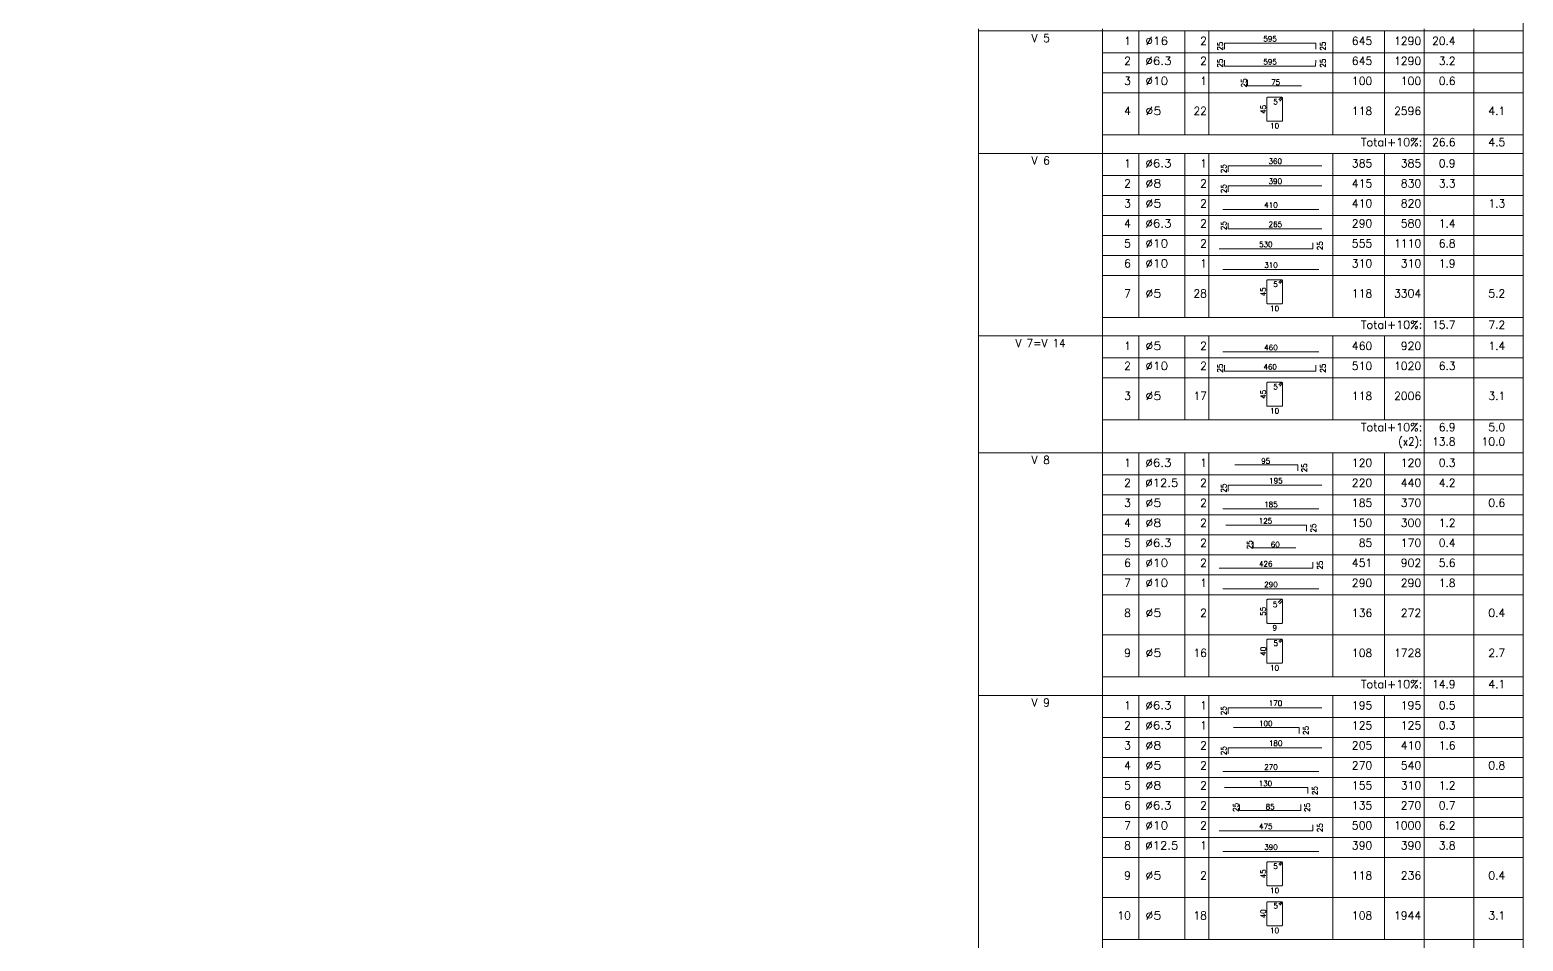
# Model space of a CAD drawing. Header units: millimetres. Extents: x 0 to 119, y 0 to 84.
# Drawn here: x 81.48 to 118.8, y 39.06 to 61.83 of the extents above; entities that cross this region are included whole.
import ezdxf
from ezdxf.enums import TextEntityAlignment as Align

# ---------------------------------------------------------------- set-up
doc = ezdxf.new("R2010")
doc.units = ezdxf.units.MM
for name, color, linetype, lineweight in [('DETALHES_TABELA', 7, 'Continuous', 9), ('QUAD_BORDA', 1, 'Continuous', 20), ('QUAD_LIMITES', 2, 'Continuous', 0), ('TABELAS', 1, 'Continuous', 0), ('TEXTO_TABELAS', 1, 'Continuous', 0), ('TEXTOS_COTAS_DETALHES_TABELA', 1, 'Continuous', 0)]:
    doc.layers.add(name, color=color, linetype=linetype, lineweight=lineweight)
doc.styles.add('CYPETXT', font='', dxfattribs={"height": 0.2})
doc.styles.get('CYPETXT').set_extended_font_data('romans')

msp = doc.modelspace()

# ---------------------------------------------------------------- linework, layer by layer
at = {"layer": 'DETALHES_TABELA'}
for points in [[(111.333, 61.343), (111.333, 61.493), (113.623, 61.493), (113.623, 61.343)], [(111.333, 61.068), (111.333, 60.918), (113.615, 60.918), (113.623, 61.068)], [(111.915, 60.575), (111.915, 60.425), (113.265, 60.425)], [(112.718, 60.047), (112.78, 60.108), (112.782, 60.111), (112.784, 60.114), (112.785, 60.118), (112.785, 60.122), (112.785, 60.126), (112.784, 60.129), (112.782, 60.132), (112.78, 60.135), (112.777, 60.138), (112.773, 60.139), (112.77, 60.141), (112.766, 60.141), (112.415, 60.141), (112.408, 60.139), (112.402, 60.135), (112.397, 60.129), (112.396, 60.122), (112.396, 59.56), (112.397, 59.553), (112.402, 59.546), (112.408, 59.542), (112.415, 59.541), (112.766, 59.541), (112.773, 59.542), (112.78, 59.546), (112.784, 59.553), (112.785, 59.56), (112.785, 60.122), (112.785, 60.126), (112.784, 60.129), (112.782, 60.132), (112.78, 60.135), (112.777, 60.138), (112.773, 60.139), (112.77, 60.141), (112.766, 60.141), (112.762, 60.141), (112.759, 60.139), (112.756, 60.138), (112.753, 60.135), (112.691, 60.074)], [(111.427, 58.282), (111.427, 58.432), (113.772, 58.432)], [(111.427, 57.782), (111.427, 57.932), (113.772, 57.932)], [(111.298, 57.338), (113.698, 57.338)], [(111.427, 57.007), (111.427, 56.857), (113.772, 56.857)], [(111.206, 56.357), (113.548, 56.357), (113.548, 56.507)], [(111.298, 55.838), (113.698, 55.838)], [(112.718, 55.487), (112.78, 55.548), (112.782, 55.551), (112.784, 55.554), (112.785, 55.558), (112.785, 55.562), (112.785, 55.566), (112.784, 55.569), (112.782, 55.572), (112.78, 55.575), (112.777, 55.578), (112.773, 55.579), (112.77, 55.581), (112.766, 55.581), (112.415, 55.581), (112.408, 55.579), (112.402, 55.575), (112.397, 55.569), (112.396, 55.562), (112.396, 55), (112.397, 54.993), (112.402, 54.986), (112.408, 54.982), (112.415, 54.981), (112.766, 54.981), (112.773, 54.982), (112.78, 54.986), (112.784, 54.993), (112.785, 55), (112.785, 55.562), (112.785, 55.566), (112.784, 55.569), (112.782, 55.572), (112.78, 55.575), (112.777, 55.578), (112.773, 55.579), (112.77, 55.581), (112.766, 55.581), (112.762, 55.581), (112.759, 55.579), (112.756, 55.578), (112.753, 55.575), (112.691, 55.514)], [(111.298, 53.778), (113.698, 53.778)], [(111.333, 53.448), (111.333, 53.298), (113.623, 53.298), (113.623, 53.448)], [(112.718, 52.927), (112.78, 52.988), (112.782, 52.991), (112.784, 52.994), (112.785, 52.998), (112.785, 53.002), (112.785, 53.006), (112.784, 53.009), (112.782, 53.012), (112.78, 53.015), (112.777, 53.018), (112.773, 53.019), (112.77, 53.021), (112.766, 53.021), (112.415, 53.021), (112.408, 53.019), (112.402, 53.015), (112.397, 53.009), (112.396, 53.002), (112.396, 52.44), (112.397, 52.433), (112.402, 52.426), (112.408, 52.422), (112.415, 52.421), (112.766, 52.421), (112.773, 52.422), (112.78, 52.426), (112.784, 52.433), (112.785, 52.44), (112.785, 53.002), (112.785, 53.006), (112.784, 53.009), (112.782, 53.012), (112.78, 53.015), (112.777, 53.018), (112.773, 53.019), (112.77, 53.021), (112.766, 53.021), (112.762, 53.021), (112.759, 53.019), (112.756, 53.018), (112.753, 53.015), (112.691, 52.954)], [(111.598, 50.959), (113.17, 50.959), (113.17, 50.809)], [(111.426, 50.302), (111.426, 50.452), (113.772, 50.452)], [(111.298, 49.858), (113.698, 49.858)], [(111.372, 49.455), (113.388, 49.455), (113.388, 49.305)], [(112.052, 49.035), (112.052, 48.885), (113.123, 48.885)], [(111.206, 48.377), (113.548, 48.377), (113.548, 48.527)], [(111.298, 47.858), (113.698, 47.858)], [(112.708, 47.486), (112.783, 47.56), (112.785, 47.563), (112.788, 47.567), (112.789, 47.571), (112.789, 47.576), (112.789, 47.58), (112.788, 47.585), (112.785, 47.589), (112.783, 47.592), (112.779, 47.595), (112.775, 47.597), (112.771, 47.599), (112.766, 47.599), (112.42, 47.599), (112.411, 47.597), (112.404, 47.592), (112.399, 47.585), (112.397, 47.576), (112.397, 47.022), (112.399, 47.013), (112.404, 47.006), (112.411, 47.001), (112.42, 46.999), (112.766, 46.999), (112.775, 47.001), (112.783, 47.006), (112.788, 47.013), (112.789, 47.022), (112.789, 47.576), (112.789, 47.58), (112.788, 47.585), (112.785, 47.589), (112.783, 47.592), (112.779, 47.595), (112.775, 47.597), (112.771, 47.599), (112.766, 47.599), (112.762, 47.599), (112.757, 47.597), (112.753, 47.595), (112.75, 47.592), (112.676, 47.518)], [(112.723, 46.518), (112.778, 46.573), (112.78, 46.575), (112.782, 46.578), (112.783, 46.581), (112.783, 46.585), (112.783, 46.588), (112.782, 46.591), (112.78, 46.594), (112.778, 46.597), (112.776, 46.599), (112.773, 46.601), (112.769, 46.602), (112.766, 46.602), (112.412, 46.602), (112.406, 46.601), (112.4, 46.597), (112.397, 46.591), (112.395, 46.585), (112.395, 46.019), (112.397, 46.012), (112.4, 46.007), (112.406, 46.003), (112.412, 46.002), (112.766, 46.002), (112.773, 46.003), (112.778, 46.007), (112.782, 46.012), (112.783, 46.019), (112.783, 46.585), (112.783, 46.588), (112.782, 46.591), (112.78, 46.594), (112.778, 46.597), (112.776, 46.599), (112.773, 46.601), (112.769, 46.602), (112.766, 46.602), (112.763, 46.602), (112.76, 46.601), (112.757, 46.599), (112.754, 46.597), (112.699, 46.542)], [(111.427, 44.742), (111.427, 44.892), (113.772, 44.892)], [(111.56, 44.399), (113.207, 44.399), (113.207, 44.249)], [(111.427, 43.742), (111.427, 43.892), (113.772, 43.892)], [(111.298, 43.298), (113.698, 43.298)], [(111.335, 42.895), (113.423, 42.895), (113.423, 42.745)], [(111.713, 42.475), (111.713, 42.325), (113.243, 42.325), (113.243, 42.475)], [(111.206, 41.817), (113.548, 41.817), (113.548, 41.967)], [(111.298, 41.298), (113.698, 41.298)], [(112.718, 40.947), (112.78, 41.008), (112.782, 41.011), (112.784, 41.014), (112.785, 41.018), (112.785, 41.022), (112.785, 41.026), (112.784, 41.029), (112.782, 41.032), (112.78, 41.035), (112.777, 41.038), (112.773, 41.039), (112.77, 41.041), (112.766, 41.041), (112.415, 41.041), (112.408, 41.039), (112.402, 41.035), (112.397, 41.029), (112.396, 41.022), (112.396, 40.46), (112.397, 40.453), (112.402, 40.446), (112.408, 40.442), (112.415, 40.441), (112.766, 40.441), (112.773, 40.442), (112.78, 40.446), (112.784, 40.453), (112.785, 40.46), (112.785, 41.022), (112.785, 41.026), (112.784, 41.029), (112.782, 41.032), (112.78, 41.035), (112.777, 41.038), (112.773, 41.039), (112.77, 41.041), (112.766, 41.041), (112.762, 41.041), (112.759, 41.039), (112.756, 41.038), (112.753, 41.035), (112.691, 40.974)], [(112.723, 39.958), (112.778, 40.013), (112.78, 40.015), (112.782, 40.018), (112.783, 40.021), (112.783, 40.025), (112.783, 40.028), (112.782, 40.031), (112.78, 40.034), (112.778, 40.037), (112.776, 40.039), (112.773, 40.041), (112.769, 40.042), (112.766, 40.042), (112.412, 40.042), (112.406, 40.041), (112.4, 40.037), (112.397, 40.031), (112.395, 40.025), (112.395, 39.459), (112.397, 39.452), (112.4, 39.447), (112.406, 39.443), (112.412, 39.442), (112.766, 39.442), (112.773, 39.443), (112.778, 39.447), (112.782, 39.452), (112.783, 39.459), (112.783, 40.025), (112.783, 40.028), (112.782, 40.031), (112.78, 40.034), (112.778, 40.037), (112.776, 40.039), (112.773, 40.041), (112.769, 40.042), (112.766, 40.042), (112.763, 40.042), (112.76, 40.041), (112.757, 40.039), (112.754, 40.037), (112.699, 39.982)]]:
    msp.add_lwpolyline(points, dxfattribs=at)
at = {"layer": 'QUAD_BORDA'}
msp.add_lwpolyline([(0, 0), (118.8, 0), (118.8, 84), (0, 84), (0, 0)], close=True, dxfattribs=at)
at = {"layer": 'QUAD_LIMITES'}
msp.add_lwpolyline([(0, 0), (118.8, 0), (118.8, 84), (0, 84), (0, 0)], close=True, dxfattribs=at)
at = {"layer": 'TABELAS'}
for p, q in [((105.192, 61.75), (105.192, 61.85)), ((105.192, 61.8), (118.8, 61.8)), ((105.192, 58.79), (105.192, 61.75)), ((108.292, 61.75), (108.292, 61.85)), ((108.292, 58.79), (108.292, 61.75)), ((109.196, 61.75), (109.196, 61.8)), ((109.196, 59.2), (109.196, 61.75)), ((110.344, 61.75), (110.344, 61.8)), ((110.344, 59.2), (110.344, 61.75)), ((110.948, 61.75), (110.948, 61.8)), ((110.948, 59.2), (110.948, 61.75)), ((114.048, 61.75), (114.048, 61.8)), ((114.048, 59.2), (114.048, 61.75)), ((115.332, 61.75), (115.332, 61.8)), ((115.332, 59.2), (115.332, 61.75)), ((116.328, 61.75), (116.328, 61.85)), ((116.328, 58.79), (116.328, 61.75)), ((117.564, 61.75), (117.564, 61.85)), ((117.564, 58.79), (117.564, 61.75)), ((118.8, 61.75), (118.8, 61.85)), ((118.8, 58.79), (118.8, 61.75)), ((108.292, 59.2), (118.8, 59.2)), ((105.192, 58.69), (105.192, 58.79)), ((105.192, 58.74), (118.8, 58.74)), ((105.192, 54.23), (105.192, 58.69)), ((108.292, 58.69), (108.292, 58.79)), ((108.292, 54.23), (108.292, 58.69)), ((109.196, 58.69), (109.196, 58.74)), ((109.196, 54.64), (109.196, 58.69)), ((110.344, 58.69), (110.344, 58.74)), ((110.344, 54.64), (110.344, 58.69)), ((110.948, 58.69), (110.948, 58.74)), ((110.948, 54.64), (110.948, 58.69)), ((114.048, 58.69), (114.048, 58.74)), ((114.048, 54.64), (114.048, 58.69)), ((115.332, 58.69), (115.332, 58.74)), ((115.332, 54.64), (115.332, 58.69)), ((116.328, 58.69), (116.328, 58.79)), ((116.328, 54.23), (116.328, 58.69)), ((117.564, 58.69), (117.564, 58.79)), ((117.564, 54.23), (117.564, 58.69)), ((118.8, 58.69), (118.8, 58.79)), ((118.8, 54.23), (118.8, 58.69)), ((108.292, 54.64), (118.8, 54.64)), ((105.192, 54.13), (105.192, 54.23)), ((105.192, 54.18), (118.8, 54.18)), ((105.192, 51.31), (105.192, 54.13)), ((108.292, 54.13), (108.292, 54.23)), ((108.292, 51.31), (108.292, 54.13)), ((109.196, 54.13), (109.196, 54.18)), ((109.196, 52.08), (109.196, 54.13)), ((110.344, 54.13), (110.344, 54.18)), ((110.344, 52.08), (110.344, 54.13)), ((110.948, 54.13), (110.948, 54.18)), ((110.948, 52.08), (110.948, 54.13)), ((114.048, 54.13), (114.048, 54.18)), ((114.048, 52.08), (114.048, 54.13)), ((115.332, 54.13), (115.332, 54.18)), ((115.332, 52.08), (115.332, 54.13)), ((116.328, 54.13), (116.328, 54.23)), ((116.328, 51.31), (116.328, 54.13)), ((117.564, 54.13), (117.564, 54.23)), ((117.564, 51.31), (117.564, 54.13)), ((118.8, 54.13), (118.8, 54.23)), ((118.8, 51.31), (118.8, 54.13)), ((108.292, 52.08), (118.8, 52.08)), ((105.192, 51.21), (105.192, 51.31)), ((105.192, 51.26), (118.8, 51.26)), ((105.192, 45.25), (105.192, 51.21)), ((108.292, 51.21), (108.292, 51.31)), ((108.292, 45.25), (108.292, 51.21)), ((109.196, 51.21), (109.196, 51.26)), ((109.196, 45.66), (109.196, 51.21)), ((110.344, 51.21), (110.344, 51.26)), ((110.344, 45.66), (110.344, 51.21)), ((110.948, 51.21), (110.948, 51.26)), ((110.948, 45.66), (110.948, 51.21)), ((114.048, 51.21), (114.048, 51.26)), ((114.048, 45.66), (114.048, 51.21)), ((115.332, 51.21), (115.332, 51.26)), ((115.332, 45.66), (115.332, 51.21)), ((116.328, 51.21), (116.328, 51.31)), ((116.328, 45.25), (116.328, 51.21)), ((117.564, 51.21), (117.564, 51.31)), ((117.564, 45.25), (117.564, 51.21)), ((118.8, 51.21), (118.8, 51.31)), ((118.8, 45.25), (118.8, 51.21)), ((108.292, 45.66), (118.8, 45.66)), ((105.192, 45.15), (105.192, 45.25)), ((105.192, 45.2), (118.8, 45.2)), ((108.292, 45.15), (108.292, 45.25)), ((109.196, 45.15), (109.196, 45.2)), ((110.344, 45.15), (110.344, 45.2)), ((110.948, 45.15), (110.948, 45.2)), ((114.048, 45.15), (114.048, 45.2)), ((115.332, 45.15), (115.332, 45.2)), ((116.328, 45.15), (116.328, 45.25)), ((117.564, 45.15), (117.564, 45.25)), ((118.8, 45.15), (118.8, 45.25)), ((105.192, 38.69), (105.192, 45.15)), ((108.292, 38.69), (108.292, 45.15)), ((109.196, 39.1), (109.196, 45.15)), ((110.344, 39.1), (110.344, 45.15)), ((110.948, 39.1), (110.948, 45.15)), ((114.048, 39.1), (114.048, 45.15)), ((115.332, 39.1), (115.332, 45.15)), ((116.328, 38.69), (116.328, 45.15)), ((117.564, 38.69), (117.564, 45.15)), ((118.8, 38.69), (118.8, 45.15)), ((108.292, 39.1), (118.8, 39.1))]:
    msp.add_line(p, q, dxfattribs=at)
at = {"layer": 'TEXTO_TABELAS'}
for p, q in [((108.292, 61.25), (118.8, 61.25)), ((108.292, 60.75), (118.8, 60.75)), ((108.292, 60.25), (118.8, 60.25)), ((108.292, 58.19), (118.8, 58.19)), ((108.292, 57.69), (118.8, 57.69)), ((108.292, 57.19), (118.8, 57.19)), ((108.292, 56.69), (118.8, 56.69)), ((108.292, 56.19), (118.8, 56.19)), ((108.292, 55.69), (118.8, 55.69)), ((108.292, 53.63), (118.8, 53.63)), ((108.292, 53.13), (118.8, 53.13)), ((108.292, 50.71), (118.8, 50.71)), ((108.292, 50.21), (118.8, 50.21)), ((108.292, 49.71), (118.8, 49.71)), ((108.292, 49.21), (118.8, 49.21)), ((108.292, 48.71), (118.8, 48.71)), ((108.292, 48.21), (118.8, 48.21)), ((108.292, 47.71), (118.8, 47.71)), ((108.292, 46.71), (118.8, 46.71)), ((108.292, 44.65), (118.8, 44.65)), ((108.292, 44.15), (118.8, 44.15)), ((108.292, 43.65), (118.8, 43.65)), ((108.292, 43.15), (118.8, 43.15)), ((108.292, 42.65), (118.8, 42.65)), ((108.292, 42.15), (118.8, 42.15)), ((108.292, 41.65), (118.8, 41.65)), ((108.292, 41.15), (118.8, 41.15)), ((108.292, 40.15), (118.8, 40.15))]:
    msp.add_line(p, q, dxfattribs=at)

# ---------------------------------------------------------------- texts
at = {"layer": 'TEXTO_TABELAS', "style": 'CYPETXT'}
for s, width, p, p2 in [('V 5', 0.796974, (106.516, 61.52), (106.969, 61.52)), ('1', 0.872274, (108.828, 61.45), (108.996, 61.45)), ('%%c16', 0.955414, (109.359, 61.45), (109.929, 61.45)), ('2', 0.872274, (110.73, 61.45), (110.898, 61.45)), ('645', 0.872274, (114.522, 61.45), (115.026, 61.45)), ('1290', 0.872274, (115.578, 61.45), (116.25, 61.45)), ('20.4', 0.869308, (116.526, 61.45), (117.114, 61.45)), ('2', 0.872274, (108.828, 60.95), (108.996, 60.95)), ('%%c6.3', 0.940736, (109.359, 60.95), (110.013, 60.95)), ('2', 0.872274, (110.73, 60.95), (110.898, 60.95)), ('645', 0.872274, (114.522, 60.95), (115.026, 60.95)), ('1290', 0.872274, (115.578, 60.95), (116.25, 60.95)), ('3.2', 0.868127, (116.694, 60.95), (117.114, 60.95)), ('3', 0.872274, (108.828, 60.45), (108.996, 60.45)), ('%%c10', 0.955414, (109.359, 60.45), (109.929, 60.45)), ('1', 0.872274, (110.73, 60.45), (110.898, 60.45)), ('100', 0.872274, (114.522, 60.45), (115.026, 60.45)), ('100', 0.872274, (115.746, 60.45), (116.25, 60.45)), ('0.6', 0.868127, (116.694, 60.45), (117.114, 60.45)), ('4', 0.872274, (108.828, 59.7), (108.996, 59.7)), ('%%c5', 0.99505, (109.359, 59.7), (109.761, 59.7)), ('22', 0.872274, (110.562, 59.7), (110.898, 59.7)), ('118', 0.872274, (114.522, 59.7), (115.026, 59.7)), ('2596', 0.872274, (115.578, 59.7), (116.25, 59.7)), ('4.1', 0.868127, (117.93, 59.7), (118.35, 59.7)), ('Total+10%:', 0.906671, (114.745, 58.92), (116.278, 58.92)), ('26.6', 0.869308, (116.526, 58.92), (117.114, 58.92)), ('4.5', 0.868127, (117.93, 58.92), (118.35, 58.92)), ('V 6', 0.796974, (106.516, 58.46), (106.969, 58.46)), ('1', 0.872274, (108.828, 58.39), (108.996, 58.39)), ('%%c6.3', 0.940736, (109.359, 58.39), (110.013, 58.39)), ('1', 0.872274, (110.73, 58.39), (110.898, 58.39)), ('385', 0.872274, (114.522, 58.39), (115.026, 58.39)), ('385', 0.872274, (115.746, 58.39), (116.25, 58.39)), ('0.9', 0.868127, (116.694, 58.39), (117.114, 58.39)), ('2', 0.872274, (108.828, 57.89), (108.996, 57.89)), ('%%c8', 0.99505, (109.359, 57.89), (109.761, 57.89)), ('2', 0.872274, (110.73, 57.89), (110.898, 57.89)), ('415', 0.872274, (114.522, 57.89), (115.026, 57.89)), ('830', 0.872274, (115.746, 57.89), (116.25, 57.89)), ('3.3', 0.868127, (116.694, 57.89), (117.114, 57.89)), ('3', 0.872274, (108.828, 57.39), (108.996, 57.39)), ('%%c5', 0.99505, (109.359, 57.39), (109.761, 57.39)), ('2', 0.872274, (110.73, 57.39), (110.898, 57.39)), ('410', 0.872274, (114.522, 57.39), (115.026, 57.39)), ('820', 0.872274, (115.746, 57.39), (116.25, 57.39)), ('1.3', 0.868127, (117.93, 57.39), (118.35, 57.39)), ('4', 0.872274, (108.828, 56.89), (108.996, 56.89)), ('%%c6.3', 0.940736, (109.359, 56.89), (110.013, 56.89)), ('2', 0.872274, (110.73, 56.89), (110.898, 56.89)), ('290', 0.872274, (114.522, 56.89), (115.026, 56.89)), ('580', 0.872274, (115.746, 56.89), (116.25, 56.89)), ('1.4', 0.868127, (116.694, 56.89), (117.114, 56.89)), ('5', 0.872274, (108.828, 56.39), (108.996, 56.39)), ('%%c10', 0.955414, (109.359, 56.39), (109.929, 56.39)), ('2', 0.872274, (110.73, 56.39), (110.898, 56.39)), ('555', 0.872274, (114.522, 56.39), (115.026, 56.39)), ('1110', 0.872274, (115.578, 56.39), (116.25, 56.39)), ('6.8', 0.868127, (116.694, 56.39), (117.114, 56.39)), ('6', 0.872274, (108.828, 55.89), (108.996, 55.89)), ('%%c10', 0.955414, (109.359, 55.89), (109.929, 55.89)), ('1', 0.872274, (110.73, 55.89), (110.898, 55.89)), ('310', 0.872274, (114.522, 55.89), (115.026, 55.89)), ('310', 0.872274, (115.746, 55.89), (116.25, 55.89)), ('1.9', 0.868127, (116.694, 55.89), (117.114, 55.89)), ('7', 0.872274, (108.828, 55.14), (108.996, 55.14)), ('%%c5', 0.99505, (109.359, 55.14), (109.761, 55.14)), ('28', 0.872274, (110.562, 55.14), (110.898, 55.14)), ('118', 0.872274, (114.522, 55.14), (115.026, 55.14)), ('3304', 0.872274, (115.578, 55.14), (116.25, 55.14)), ('5.2', 0.868127, (117.93, 55.14), (118.35, 55.14)), ('Total+10%:', 0.906671, (114.745, 54.36), (116.278, 54.36)), ('15.7', 0.869308, (116.526, 54.36), (117.114, 54.36)), ('7.2', 0.868127, (117.93, 54.36), (118.35, 54.36)), ('V 7=V 14', 0.790674, (106.118, 53.9), (107.366, 53.9)), ('1', 0.872274, (108.828, 53.83), (108.996, 53.83)), ('%%c5', 0.99505, (109.359, 53.83), (109.761, 53.83)), ('2', 0.872274, (110.73, 53.83), (110.898, 53.83)), ('460', 0.872274, (114.522, 53.83), (115.026, 53.83)), ('920', 0.872274, (115.746, 53.83), (116.25, 53.83)), ('1.4', 0.868127, (117.93, 53.83), (118.35, 53.83)), ('2', 0.872274, (108.828, 53.33), (108.996, 53.33)), ('%%c10', 0.955414, (109.359, 53.33), (109.929, 53.33)), ('2', 0.872274, (110.73, 53.33), (110.898, 53.33)), ('510', 0.872274, (114.522, 53.33), (115.026, 53.33)), ('1020', 0.872274, (115.578, 53.33), (116.25, 53.33)), ('6.3', 0.868127, (116.694, 53.33), (117.114, 53.33)), ('3', 0.872274, (108.828, 52.58), (108.996, 52.58)), ('%%c5', 0.99505, (109.359, 52.58), (109.761, 52.58)), ('17', 0.872274, (110.562, 52.58), (110.898, 52.58)), ('118', 0.872274, (114.522, 52.58), (115.026, 52.58)), ('2006', 0.872274, (115.578, 52.58), (116.25, 52.58)), ('3.1', 0.868127, (117.93, 52.58), (118.35, 52.58)), ('Total+10%:', 0.906671, (114.745, 51.8), (116.278, 51.8)), ('6.9', 0.868127, (116.694, 51.8), (117.114, 51.8)), ('5.0', 0.868127, (117.93, 51.8), (118.35, 51.8)), ('(x2):', 0.820506, (115.681, 51.44), (116.278, 51.44)), ('13.8', 0.869308, (116.526, 51.44), (117.114, 51.44)), ('10.0', 0.869308, (117.762, 51.44), (118.35, 51.44)), ('V 8', 0.796974, (106.516, 50.98), (106.969, 50.98)), ('1', 0.872274, (108.828, 50.91), (108.996, 50.91)), ('%%c6.3', 0.940736, (109.359, 50.91), (110.013, 50.91)), ('1', 0.872274, (110.73, 50.91), (110.898, 50.91)), ('120', 0.872274, (114.522, 50.91), (115.026, 50.91)), ('120', 0.872274, (115.746, 50.91), (116.25, 50.91)), ('0.3', 0.868127, (116.694, 50.91), (117.114, 50.91)), ('2', 0.872274, (108.828, 50.41), (108.996, 50.41)), ('%%c12.5', 0.925884, (109.359, 50.41), (110.181, 50.41)), ('2', 0.872274, (110.73, 50.41), (110.898, 50.41)), ('220', 0.872274, (114.522, 50.41), (115.026, 50.41)), ('440', 0.872274, (115.746, 50.41), (116.25, 50.41)), ('4.2', 0.868127, (116.694, 50.41), (117.114, 50.41)), ('3', 0.872274, (108.828, 49.91), (108.996, 49.91)), ('%%c5', 0.99505, (109.359, 49.91), (109.761, 49.91)), ('2', 0.872274, (110.73, 49.91), (110.898, 49.91)), ('185', 0.872274, (114.522, 49.91), (115.026, 49.91)), ('370', 0.872274, (115.746, 49.91), (116.25, 49.91)), ('0.6', 0.868127, (117.93, 49.91), (118.35, 49.91)), ('4', 0.872274, (108.828, 49.41), (108.996, 49.41)), ('%%c8', 0.99505, (109.359, 49.41), (109.761, 49.41)), ('2', 0.872274, (110.73, 49.41), (110.898, 49.41)), ('150', 0.872274, (114.522, 49.41), (115.026, 49.41)), ('300', 0.872274, (115.746, 49.41), (116.25, 49.41)), ('1.2', 0.868127, (116.694, 49.41), (117.114, 49.41)), ('5', 0.872274, (108.828, 48.91), (108.996, 48.91)), ('%%c6.3', 0.940736, (109.359, 48.91), (110.013, 48.91)), ('2', 0.872274, (110.73, 48.91), (110.898, 48.91)), ('85', 0.872274, (114.69, 48.91), (115.026, 48.91)), ('170', 0.872274, (115.746, 48.91), (116.25, 48.91)), ('0.4', 0.868127, (116.694, 48.91), (117.114, 48.91)), ('6', 0.872274, (108.828, 48.41), (108.996, 48.41)), ('%%c10', 0.955414, (109.359, 48.41), (109.929, 48.41)), ('2', 0.872274, (110.73, 48.41), (110.898, 48.41)), ('451', 0.872274, (114.522, 48.41), (115.026, 48.41)), ('902', 0.872274, (115.746, 48.41), (116.25, 48.41)), ('5.6', 0.868127, (116.694, 48.41), (117.114, 48.41)), ('7', 0.872274, (108.828, 47.91), (108.996, 47.91)), ('%%c10', 0.955414, (109.359, 47.91), (109.929, 47.91)), ('1', 0.872274, (110.73, 47.91), (110.898, 47.91)), ('290', 0.872274, (114.522, 47.91), (115.026, 47.91)), ('290', 0.872274, (115.746, 47.91), (116.25, 47.91)), ('1.8', 0.868127, (116.694, 47.91), (117.114, 47.91)), ('8', 0.872274, (108.828, 47.16), (108.996, 47.16)), ('%%c5', 0.99505, (109.359, 47.16), (109.761, 47.16)), ('2', 0.872274, (110.73, 47.16), (110.898, 47.16)), ('136', 0.872274, (114.522, 47.16), (115.026, 47.16)), ('272', 0.872274, (115.746, 47.16), (116.25, 47.16)), ('0.4', 0.868127, (117.93, 47.16), (118.35, 47.16)), ('9', 0.872274, (108.828, 46.16), (108.996, 46.16)), ('%%c5', 0.99505, (109.359, 46.16), (109.761, 46.16)), ('16', 0.872274, (110.562, 46.16), (110.898, 46.16)), ('108', 0.872274, (114.522, 46.16), (115.026, 46.16)), ('1728', 0.872274, (115.578, 46.16), (116.25, 46.16)), ('2.7', 0.868127, (117.93, 46.16), (118.35, 46.16)), ('Total+10%:', 0.906671, (114.745, 45.38), (116.278, 45.38)), ('14.9', 0.869308, (116.526, 45.38), (117.114, 45.38)), ('4.1', 0.868127, (117.93, 45.38), (118.35, 45.38)), ('V 9', 0.796974, (106.516, 44.92), (106.969, 44.92)), ('1', 0.872274, (108.828, 44.85), (108.996, 44.85)), ('%%c6.3', 0.940736, (109.359, 44.85), (110.013, 44.85)), ('1', 0.872274, (110.73, 44.85), (110.898, 44.85)), ('195', 0.872274, (114.522, 44.85), (115.026, 44.85)), ('195', 0.872274, (115.746, 44.85), (116.25, 44.85)), ('0.5', 0.868127, (116.694, 44.85), (117.114, 44.85)), ('2', 0.872274, (108.828, 44.35), (108.996, 44.35)), ('%%c6.3', 0.940736, (109.359, 44.35), (110.013, 44.35)), ('1', 0.872274, (110.73, 44.35), (110.898, 44.35)), ('125', 0.872274, (114.522, 44.35), (115.026, 44.35)), ('125', 0.872274, (115.746, 44.35), (116.25, 44.35)), ('0.3', 0.868127, (116.694, 44.35), (117.114, 44.35)), ('3', 0.872274, (108.828, 43.85), (108.996, 43.85)), ('%%c8', 0.99505, (109.359, 43.85), (109.761, 43.85)), ('2', 0.872274, (110.73, 43.85), (110.898, 43.85)), ('205', 0.872274, (114.522, 43.85), (115.026, 43.85)), ('410', 0.872274, (115.746, 43.85), (116.25, 43.85)), ('1.6', 0.868127, (116.694, 43.85), (117.114, 43.85)), ('4', 0.872274, (108.828, 43.35), (108.996, 43.35)), ('%%c5', 0.99505, (109.359, 43.35), (109.761, 43.35)), ('2', 0.872274, (110.73, 43.35), (110.898, 43.35)), ('270', 0.872274, (114.522, 43.35), (115.026, 43.35)), ('540', 0.872274, (115.746, 43.35), (116.25, 43.35)), ('0.8', 0.868127, (117.93, 43.35), (118.35, 43.35)), ('5', 0.872274, (108.828, 42.85), (108.996, 42.85)), ('%%c8', 0.99505, (109.359, 42.85), (109.761, 42.85)), ('2', 0.872274, (110.73, 42.85), (110.898, 42.85)), ('155', 0.872274, (114.522, 42.85), (115.026, 42.85)), ('310', 0.872274, (115.746, 42.85), (116.25, 42.85)), ('1.2', 0.868127, (116.694, 42.85), (117.114, 42.85)), ('6', 0.872274, (108.828, 42.35), (108.996, 42.35)), ('%%c6.3', 0.940736, (109.359, 42.35), (110.013, 42.35)), ('2', 0.872274, (110.73, 42.35), (110.898, 42.35)), ('135', 0.872274, (114.522, 42.35), (115.026, 42.35)), ('270', 0.872274, (115.746, 42.35), (116.25, 42.35)), ('0.7', 0.868127, (116.694, 42.35), (117.114, 42.35)), ('7', 0.872274, (108.828, 41.85), (108.996, 41.85)), ('%%c10', 0.955414, (109.359, 41.85), (109.929, 41.85)), ('2', 0.872274, (110.73, 41.85), (110.898, 41.85)), ('500', 0.872274, (114.522, 41.85), (115.026, 41.85)), ('1000', 0.872274, (115.578, 41.85), (116.25, 41.85)), ('6.2', 0.868127, (116.694, 41.85), (117.114, 41.85)), ('8', 0.872274, (108.828, 41.35), (108.996, 41.35)), ('%%c12.5', 0.925884, (109.359, 41.35), (110.181, 41.35)), ('1', 0.872274, (110.73, 41.35), (110.898, 41.35)), ('390', 0.872274, (114.522, 41.35), (115.026, 41.35)), ('390', 0.872274, (115.746, 41.35), (116.25, 41.35)), ('3.8', 0.868127, (116.694, 41.35), (117.114, 41.35)), ('9', 0.872274, (108.828, 40.6), (108.996, 40.6)), ('%%c5', 0.99505, (109.359, 40.6), (109.761, 40.6)), ('2', 0.872274, (110.73, 40.6), (110.898, 40.6)), ('118', 0.872274, (114.522, 40.6), (115.026, 40.6)), ('236', 0.872274, (115.746, 40.6), (116.25, 40.6)), ('0.4', 0.868127, (117.93, 40.6), (118.35, 40.6)), ('10', 0.872274, (108.66, 39.6), (108.996, 39.6)), ('%%c5', 0.99505, (109.359, 39.6), (109.761, 39.6)), ('18', 0.872274, (110.562, 39.6), (110.898, 39.6)), ('108', 0.872274, (114.522, 39.6), (115.026, 39.6)), ('1944', 0.872274, (115.578, 39.6), (116.25, 39.6)), ('3.1', 0.868127, (117.93, 39.6), (118.35, 39.6))]:
    msp.add_text(s, height=0.2, dxfattribs=dict(at, width=width)).set_placement(p, p2, align=Align.FIT)
at = {"layer": 'TEXTOS_COTAS_DETALHES_TABELA', "style": 'CYPETXT', "width": 0.872274}
for s, height, p, p2 in [('595', 0.1333, (112.31, 61.534), (112.646, 61.534)), ('595', 0.1333, (112.31, 60.959), (112.646, 60.959)), ('75', 0.1333, (112.505, 60.449), (112.729, 60.449)), ('5', 0.133, (112.556, 59.964), (112.668, 59.964)), ('10', 0.1333, (112.479, 59.359), (112.703, 59.359)), ('360', 0.1333, (112.438, 58.475), (112.774, 58.475)), ('390', 0.1333, (112.439, 57.975), (112.775, 57.975)), ('410', 0.1333, (112.33, 57.382), (112.666, 57.382)), ('265', 0.1333, (112.44, 56.9), (112.776, 56.9)), ('530', 0.1333, (112.202, 56.4), (112.538, 56.4)), ('310', 0.1333, (112.33, 55.882), (112.666, 55.882)), ('5', 0.133, (112.556, 55.404), (112.668, 55.404)), ('10', 0.1333, (112.479, 54.799), (112.703, 54.799)), ('460', 0.1333, (112.33, 53.822), (112.666, 53.822)), ('460', 0.1333, (112.31, 53.339), (112.646, 53.339)), ('5', 0.133, (112.556, 52.844), (112.668, 52.844)), ('10', 0.1333, (112.479, 52.239), (112.703, 52.239)), ('95', 0.1333, (112.256, 50.988), (112.48, 50.988)), ('195', 0.1333, (112.454, 50.495), (112.79, 50.495)), ('185', 0.1333, (112.33, 49.902), (112.666, 49.902)), ('125', 0.1333, (112.193, 49.492), (112.529, 49.492)), ('60', 0.1333, (112.493, 48.904), (112.717, 48.904)), ('426', 0.1333, (112.2, 48.42), (112.536, 48.42)), ('290', 0.1333, (112.33, 47.902), (112.666, 47.902)), ('5', 0.133, (112.546, 47.402), (112.658, 47.402)), ('9', 0.133, (112.537, 46.821), (112.649, 46.821)), ('5', 0.133, (112.561, 46.434), (112.673, 46.434)), ('10', 0.1333, (112.477, 45.818), (112.701, 45.818)), ('170', 0.1333, (112.444, 44.935), (112.78, 44.935)), ('100', 0.1333, (112.2, 44.428), (112.536, 44.428)), ('180', 0.1333, (112.447, 43.935), (112.783, 43.935)), ('270', 0.1333, (112.33, 43.342), (112.666, 43.342)), ('130', 0.1333, (112.192, 42.932), (112.528, 42.932)), ('85', 0.1333, (112.366, 42.352), (112.59, 42.352)), ('475', 0.1333, (112.201, 41.86), (112.537, 41.86)), ('390', 0.1333, (112.33, 41.342), (112.666, 41.342)), ('5', 0.133, (112.556, 40.864), (112.668, 40.864)), ('10', 0.1333, (112.479, 40.259), (112.703, 40.259)), ('5', 0.133, (112.561, 39.874), (112.673, 39.874)), ('10', 0.1333, (112.477, 39.258), (112.701, 39.258))]:
    msp.add_text(s, height=height, dxfattribs=at).set_placement(p, p2, align=Align.FIT)
for s, p, p2 in [('25', (111.292, 61.306), (111.292, 61.53)), ('25', (113.864, 61.306), (113.864, 61.53)), ('25', (111.292, 60.881), (111.292, 61.105)), ('25', (113.864, 60.881), (113.864, 61.105)), ('25', (111.891, 60.388), (111.891, 60.612)), ('45', (112.371, 59.729), (112.371, 59.953)), ('25', (111.384, 58.245), (111.384, 58.469)), ('25', (111.384, 57.745), (111.384, 57.969)), ('25', (111.384, 56.82), (111.384, 57.044)), ('25', (113.79, 56.32), (113.79, 56.544)), ('45', (112.371, 55.169), (112.371, 55.393)), ('25', (111.292, 53.261), (111.292, 53.485)), ('25', (113.864, 53.261), (113.864, 53.485)), ('45', (112.371, 52.609), (112.371, 52.833)), ('25', (113.398, 50.772), (113.398, 50.996)), ('25', (111.384, 50.265), (111.384, 50.489)), ('25', (113.624, 49.268), (113.624, 49.492)), ('25', (112.033, 48.848), (112.033, 49.072)), ('25', (113.79, 48.34), (113.79, 48.564)), ('55', (112.367, 47.187), (112.367, 47.411)), ('40', (112.373, 46.19), (112.373, 46.414)), ('25', (111.384, 44.705), (111.384, 44.929)), ('25', (113.436, 44.212), (113.436, 44.436)), ('25', (111.384, 43.705), (111.384, 43.929)), ('25', (113.661, 42.708), (113.661, 42.932)), ('25', (111.686, 42.288), (111.686, 42.512)), ('25', (113.47, 42.288), (113.47, 42.512)), ('25', (113.79, 41.78), (113.79, 42.004)), ('45', (112.371, 40.629), (112.371, 40.853)), ('40', (112.373, 39.63), (112.373, 39.854))]:
    msp.add_text(s, height=0.1333, rotation=90, dxfattribs=at).set_placement(p, p2, align=Align.FIT)

doc.saveas('drawing.dxf')
